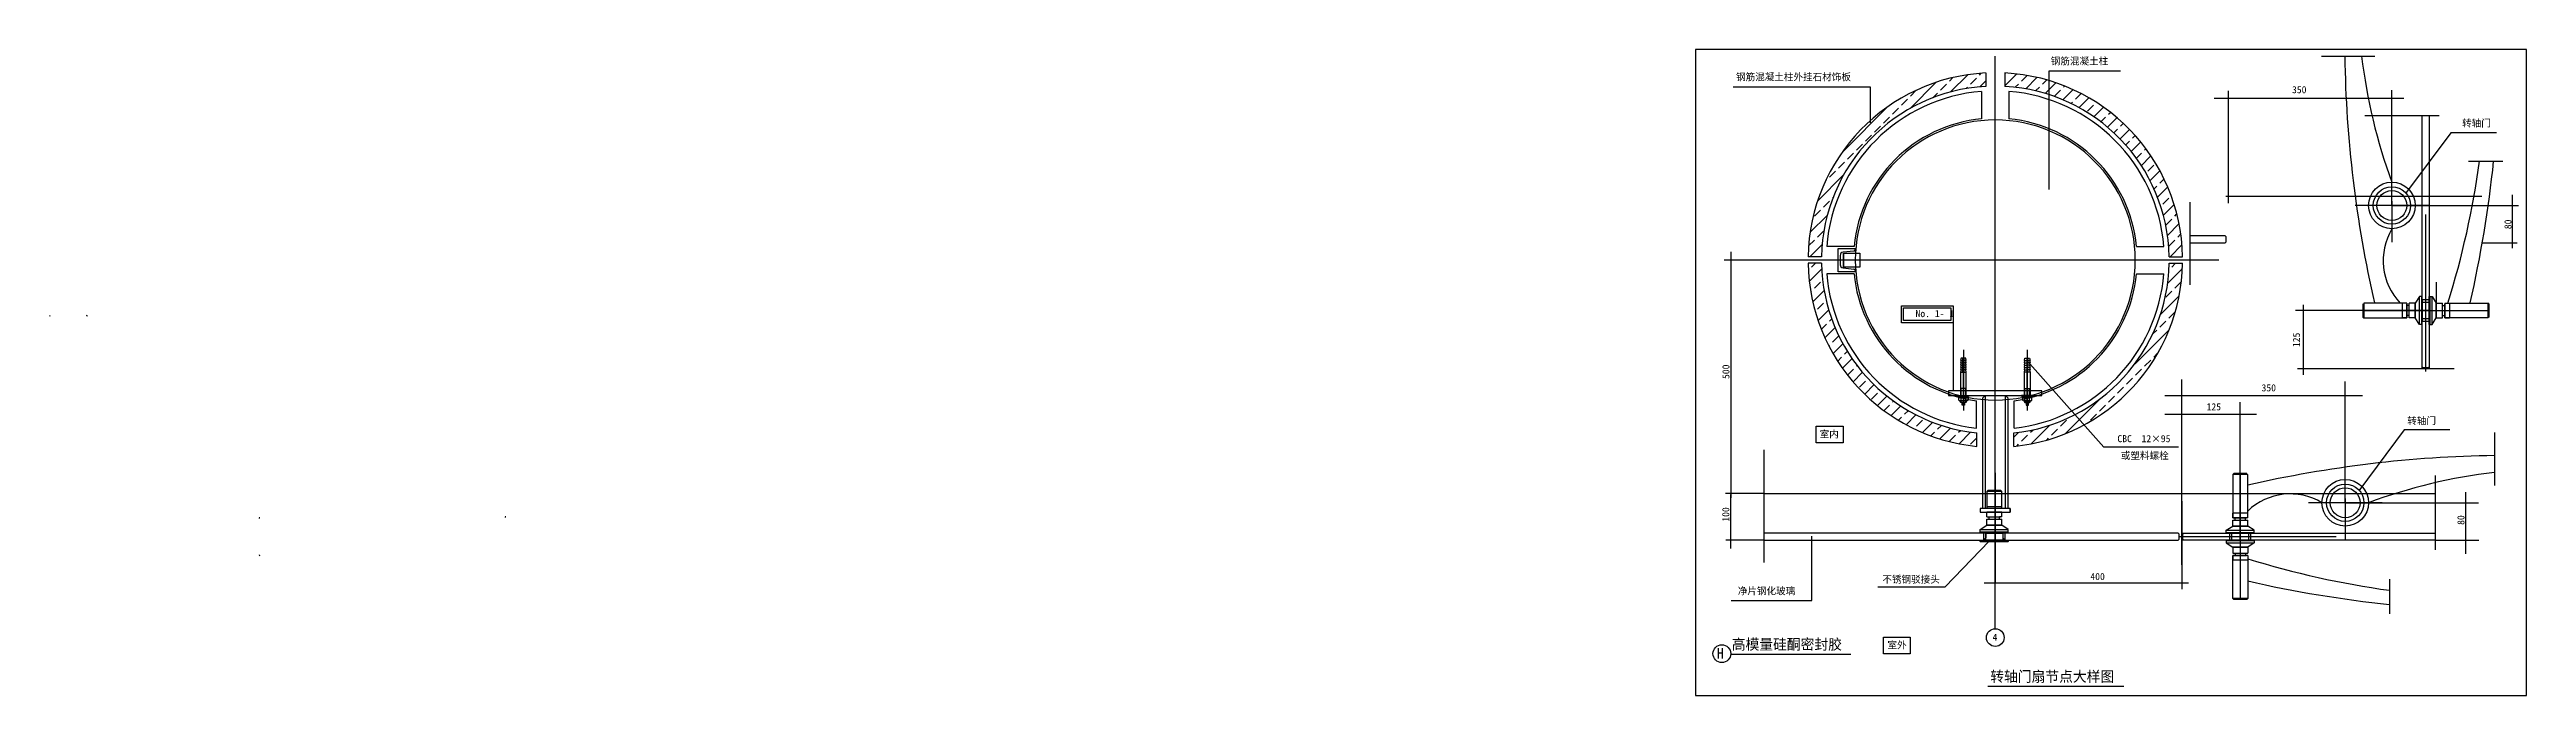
# Model space of a CAD drawing. Header units: metres. Extents: x -2566 to 2741, y 678 to 2061.
import ezdxf

# ---------------------------------------------------------------- set-up
doc = ezdxf.new("R2010")
doc.units = ezdxf.units.M
for name, color, linetype in [('AM_1', 7, 'Continuous'), ('CACHE', 3, 'Continuous'), ('MOYEN', 4, 'Continuous')]:
    doc.layers.add(name, color=color, linetype=linetype)

msp = doc.modelspace()

# ---------------------------------------------------------------- hatches: boundary and pattern name
h = msp.add_hatch()
h.set_pattern_fill('ANSI33', scale=5.73)
h.paths.add_polyline_path([(1201.99, 1617.36), (1230.65, 1617.36, -0.21), (1354.01, 1887.5), (1354.01, 1924.99, 0.22)])
h.paths.add_polyline_path([(1354.01, 1924.99), (1354.01, 1887.5, -0.11), (1497.79, 1967.86), (1497.79, 1997.64, 0.1)])
h.paths.add_polyline_path([(1497.79, 1997.64), (1497.79, 1967.86, -0.06), (1582.54, 1982.5), (1582.54, 2011.2, 0.05)])
h.paths.add_polyline_path([(1623.81, 2011.2), (1623.81, 1982.5, -0.39), (1975.69, 1617.36), (2004.35, 1617.36, 0.39)])
h.paths.add_polyline_path([(1975.69, 1603.61, -0.38), (1642.72, 1240.01), (1642.72, 1211.2, 0.38), (2004.35, 1603.61)])
h.paths.add_polyline_path([(1230.65, 1603.61), (1201.99, 1603.61, 0.38), (1563.62, 1211.2), (1563.62, 1240.01, -0.38)])

# ---------------------------------------------------------------- linework, layer by layer
for p, q in [((2741.32, 2061.43), (960.93, 2061.43)), ((960.93, 2061.43), (960.93, 677.6)), ((1603.17, 820.72), (1603.17, 2047.55)), ((2302.47, 2047.41), (2416.22, 2047.41)), ((2741.32, 677.6), (2741.32, 2061.43)), ((1573.94, 1971.8), (1573.94, 1913.1)), ((1582.54, 2011.2), (1582.54, 1982.5)), ((1623.81, 2011.2), (1623.81, 1982.5)), ((1632.4, 1971.8), (1632.4, 1913.1)), ((2103.18, 1732.03), (2103.18, 1973.19)), ((2453.16, 1728), (2453.16, 1974.39)), ((2071.98, 1957.38), (2478.48, 1957.38)), ((2395.03, 1920.23), (2554.08, 1920.23)), ((2518.12, 1381.5), (2518.12, 1920.23)), ((2518.13, 1379.5), (2518.13, 1920.23)), ((2533.12, 1920.23), (2533.12, 1381.5)), ((2533.13, 1920.23), (2533.13, 1379.5)), ((2616.97, 1822.51), (2690.57, 1822.51)), ((2019.91, 1734.72), (2019.91, 1557.58)), ((2097.21, 1747.4), (2646.01, 1747.4)), ((2531.82, 1727.38), (2374.03, 1727.38)), ((2453.16, 1736.24), (2452.93, 1648.48)), ((2453.55, 1727.38), (2723.99, 1727.38)), ((2525.62, 1371.5), (2525.62, 1708.05)), ((2711.7, 1636.19), (2711.7, 1750.39)), ((2095.51, 1662.41), (2019.91, 1662.41)), ((2019.91, 1647.41), (2095.51, 1647.41)), ((2097.51, 1660.41), (2095.51, 1662.41)), ((2095.51, 1647.41), (2097.51, 1649.41)), ((2097.51, 1649.41), (2097.51, 1660.41)), ((2646.63, 1647.41), (2721.72, 1647.41)), ((1602.55, 1610.49), (1022.45, 1610.49)), ((1036.69, 1628.32), (1036.69, 1101.34)), ((1230.65, 1617.36), (1201.99, 1617.36)), ((1230.65, 1603.61), (1201.99, 1603.61)), ((1300.55, 1639.72), (1241.86, 1639.72)), ((2082.36, 1610.49), (1253.55, 1610.49)), ((1266.17, 1610.49), (1266.17, 1635.49)), ((1266.17, 1635.49), (1303.17, 1635.49)), ((1266.17, 1585.49), (1266.17, 1610.49)), ((1270.67, 1620.53), (1270.67, 1610.49)), ((1270.67, 1610.49), (1270.67, 1600.45)), ((1300.02, 1629.8), (1276.97, 1627.49)), ((1276.97, 1593.48), (1300.02, 1591.18)), ((1278.14, 1625.49), (1278.14, 1595.49)), ((1303.17, 1635.49), (1303.17, 1633.28)), ((1905.79, 1639.72), (1964.48, 1639.72)), ((1975.69, 1617.36), (2004.35, 1617.36)), ((1975.69, 1603.61), (2004.35, 1603.61)), ((1300.55, 1581.25), (1241.86, 1581.25)), ((1303.17, 1585.49), (1266.17, 1585.49)), ((1303.17, 1587.69), (1303.17, 1585.49)), ((1905.79, 1581.25), (1964.48, 1581.25)), ((2548.07, 1563.34), (2548.07, 1489.73)), ((1406.53, 1507.77), (1508.1, 1507.77)), ((1406.53, 1480.77), (1406.53, 1507.77)), ((1508.1, 1507.77), (1508.1, 1480.77)), ((2534.5, 1502.4), (2246.42, 1502.4)), ((2263.29, 1364.2), (2263.29, 1514.32)), ((2390.81, 1516.4), (2390.81, 1488.4)), ((2390.81, 1502.4), (2660.43, 1502.4)), ((2390.81, 1488.4), (2392.81, 1486.4)), ((2392.81, 1518.4), (2392.81, 1486.4)), ((2485.12, 1518.4), (2392.81, 1518.4)), ((2392.81, 1486.4), (2485.12, 1486.4)), ((2485.12, 1518.29), (2475.12, 1518.29)), ((2475.12, 1518.29), (2475.12, 1486.29)), ((2485.12, 1486.29), (2475.12, 1486.29)), ((2485.12, 1518.4), (2485.12, 1486.4)), ((2485.12, 1518.29), (2485.12, 1515.79)), ((2485.12, 1486.29), (2485.12, 1515.79)), ((2490.12, 1513.29), (2486.62, 1513.29)), ((2490.12, 1491.29), (2486.62, 1491.29)), ((2503.12, 1518.29), (2490.12, 1518.29)), ((2490.12, 1486.29), (2490.12, 1518.29)), ((2503.12, 1486.29), (2490.12, 1486.29)), ((2512.12, 1532.29), (2503.12, 1518.29)), ((2503.12, 1486.29), (2503.12, 1518.29)), ((2503.12, 1518.29), (2503.12, 1486.29)), ((2512.12, 1472.29), (2503.12, 1486.29)), ((2512.12, 1472.29), (2512.12, 1532.29)), ((2525.62, 1479.29), (2525.62, 1525.29)), ((2533.12, 1472.29), (2533.12, 1532.29)), ((2533.4, 1532.29), (2539.12, 1532.29)), ((2534.12, 1472.29), (2534.12, 1532.29)), ((2539.12, 1532.29), (2548.12, 1518.29)), ((2539.12, 1472.29), (2539.12, 1532.29)), ((2539.12, 1472.29), (2548.12, 1486.29)), ((2548.12, 1518.29), (2561.12, 1518.29)), ((2548.12, 1518.29), (2548.12, 1486.29)), ((2548.12, 1486.29), (2548.12, 1518.29)), ((2548.12, 1486.29), (2561.12, 1486.29)), ((2561.12, 1486.29), (2561.12, 1518.29)), ((2561.12, 1513.29), (2564.62, 1513.29)), ((2561.12, 1491.29), (2564.62, 1491.29)), ((2566.12, 1518.4), (2658.43, 1518.4)), ((2566.12, 1518.4), (2566.12, 1486.4)), ((2566.12, 1518.29), (2566.12, 1515.79)), ((2566.12, 1518.29), (2576.12, 1518.29)), ((2566.12, 1486.29), (2566.12, 1515.79)), ((2658.43, 1486.4), (2566.12, 1486.4)), ((2566.12, 1486.29), (2576.12, 1486.29)), ((2576.12, 1518.29), (2576.12, 1486.29)), ((2660.43, 1516.4), (2658.43, 1518.4)), ((2658.43, 1518.4), (2658.43, 1486.4)), ((2660.43, 1488.4), (2658.43, 1486.4)), ((2660.43, 1516.4), (2660.43, 1488.4)), ((1508.1, 1480.77), (1406.53, 1480.77)), ((2518.12, 1472.29), (2512.12, 1472.29)), ((2533.12, 1472.29), (2539.12, 1472.29)), ((1529.8, 1399.99), (1528.8, 1394.99)), ((1528.8, 1394.99), (1533.8, 1394.99)), ((1528.8, 1394.99), (1529.8, 1394.99)), ((1529.8, 1394.99), (1528.8, 1389.99)), ((1528.8, 1389.99), (1533.8, 1389.99)), ((1528.8, 1389.99), (1529.8, 1389.99)), ((1529.8, 1389.99), (1528.8, 1384.99)), ((1528.8, 1384.99), (1533.8, 1384.99)), ((1528.8, 1384.99), (1529.8, 1384.99)), ((1529.8, 1384.99), (1528.8, 1379.99)), ((1528.8, 1379.99), (1533.8, 1379.99)), ((1528.8, 1379.99), (1529.8, 1379.99)), ((1529.8, 1379.99), (1528.8, 1374.99)), ((1533.8, 1399.99), (1529.8, 1399.99)), ((1533.8, 1369.99), (1533.8, 1399.99)), ((1534.8, 1418.37), (1534.8, 1287.95)), ((1534.8, 1298.49), (1534.8, 1390.49)), ((1539.8, 1399.99), (1535.8, 1399.99)), ((1535.8, 1399.99), (1535.8, 1369.99)), ((1540.8, 1394.99), (1535.8, 1394.99)), ((1540.8, 1389.99), (1535.8, 1389.99)), ((1540.8, 1384.99), (1535.8, 1384.99)), ((1540.8, 1379.99), (1535.8, 1379.99)), ((1540.8, 1394.99), (1539.8, 1399.99)), ((1540.8, 1389.99), (1539.8, 1394.99)), ((1539.8, 1394.99), (1540.8, 1394.99)), ((1540.8, 1384.99), (1539.8, 1389.99)), ((1539.8, 1389.99), (1540.8, 1389.99)), ((1540.8, 1379.99), (1539.8, 1384.99)), ((1539.8, 1384.99), (1540.8, 1384.99)), ((1540.8, 1374.99), (1539.8, 1379.99)), ((1539.8, 1379.99), (1540.8, 1379.99)), ((1665.54, 1394.99), (1666.54, 1399.99)), ((1665.54, 1394.99), (1670.54, 1394.99)), ((1665.54, 1389.99), (1666.54, 1394.99)), ((1666.54, 1394.99), (1665.54, 1394.99)), ((1665.54, 1389.99), (1670.54, 1389.99)), ((1665.54, 1384.99), (1666.54, 1389.99)), ((1666.54, 1389.99), (1665.54, 1389.99)), ((1665.54, 1384.99), (1670.54, 1384.99)), ((1665.54, 1379.99), (1666.54, 1384.99)), ((1666.54, 1384.99), (1665.54, 1384.99)), ((1665.54, 1379.99), (1670.54, 1379.99)), ((1665.54, 1374.99), (1666.54, 1379.99)), ((1666.54, 1379.99), (1665.54, 1379.99)), ((1666.54, 1399.99), (1670.54, 1399.99)), ((1670.54, 1399.99), (1670.54, 1369.99)), ((1671.54, 1418.37), (1671.54, 1287.95)), ((1671.54, 1298.49), (1671.54, 1390.49)), ((1672.54, 1369.99), (1672.54, 1399.99)), ((1672.54, 1399.99), (1676.54, 1399.99)), ((1677.54, 1394.99), (1672.54, 1394.99)), ((1677.54, 1389.99), (1672.54, 1389.99)), ((1677.54, 1384.99), (1672.54, 1384.99)), ((1677.54, 1379.99), (1672.54, 1379.99)), ((1676.54, 1399.99), (1677.54, 1394.99)), ((1677.54, 1394.99), (1676.54, 1394.99)), ((1676.54, 1394.99), (1677.54, 1389.99)), ((1677.54, 1389.99), (1676.54, 1389.99)), ((1676.54, 1389.99), (1677.54, 1384.99)), ((1677.54, 1384.99), (1676.54, 1384.99)), ((1676.54, 1384.99), (1677.54, 1379.99)), ((1677.54, 1379.99), (1676.54, 1379.99)), ((1676.54, 1379.99), (1677.54, 1374.99)), ((2520.12, 1379.5), (2518.12, 1381.5)), ((2533.12, 1381.5), (2531.12, 1379.5)), ((1503.17, 1330.49), (1503.17, 1320.49)), ((1703.17, 1330.49), (1503.17, 1330.49)), ((1528.8, 1374.99), (1533.8, 1374.99)), ((1528.8, 1374.99), (1529.8, 1374.99)), ((1529.8, 1374.99), (1528.8, 1369.99)), ((1528.8, 1369.99), (1540.8, 1369.99)), ((1528.8, 1369.99), (1528.8, 1320.49)), ((1540.8, 1334.94), (1528.8, 1334.94)), ((1529.8, 1320.49), (1529.8, 1334.94)), ((1535.8, 1369.99), (1533.8, 1369.99)), ((1540.8, 1374.99), (1535.8, 1374.99)), ((1540.8, 1369.99), (1539.8, 1374.99)), ((1539.8, 1374.99), (1540.8, 1374.99)), ((1539.8, 1320.49), (1539.8, 1334.94)), ((1540.8, 1320.49), (1540.8, 1369.99)), ((1665.54, 1374.99), (1670.54, 1374.99)), ((1665.54, 1369.99), (1666.54, 1374.99)), ((1666.54, 1374.99), (1665.54, 1374.99)), ((1677.54, 1369.99), (1665.54, 1369.99)), ((1665.54, 1320.49), (1665.54, 1369.99)), ((1665.54, 1334.94), (1677.54, 1334.94)), ((1666.54, 1320.49), (1666.54, 1334.94)), ((1670.54, 1369.99), (1672.54, 1369.99)), ((1677.54, 1374.99), (1672.54, 1374.99)), ((1677.54, 1374.99), (1676.54, 1374.99)), ((1676.54, 1374.99), (1677.54, 1369.99)), ((1676.54, 1320.49), (1676.54, 1334.94)), ((1677.54, 1369.99), (1677.54, 1320.49)), ((1703.17, 1320.49), (1703.17, 1330.49)), ((2003.18, 1095.11), (2003.18, 1354.2)), ((2586.49, 1377.4), (2250.62, 1377.4)), ((2353.16, 1091.08), (2353.16, 1350.36)), ((2533.13, 1379.5), (2518.13, 1379.5)), ((2531.12, 1379.5), (2520.12, 1379.5)), ((1503.17, 1320.49), (1703.17, 1320.49)), ((1522.3, 1318.49), (1522.3, 1320.49)), ((1522.3, 1320.49), (1547.3, 1320.49)), ((1547.3, 1318.49), (1522.3, 1318.49)), ((1524.78, 1309.99), (1524.78, 1315.99)), ((1524.78, 1315.99), (1544.81, 1315.99)), ((1525.6, 1318.49), (1544, 1318.49)), ((1525.6, 1315.99), (1525.6, 1318.49)), ((1544, 1315.99), (1525.6, 1315.99)), ((1542.31, 1308.99), (1527.29, 1308.99)), ((1528.8, 1305.99), (1528.8, 1308.99)), ((1528.8, 1305.99), (1540.8, 1305.99)), ((1529.8, 1304.99), (1528.8, 1305.99)), ((1529.79, 1309.99), (1529.79, 1315.9)), ((1529.8, 1304.99), (1529.8, 1308.99)), ((1539.8, 1304.99), (1529.8, 1304.99)), ((1532.3, 1299.39), (1532.3, 1304.99)), ((1537.3, 1299.39), (1532.3, 1299.39)), ((1535.63, 1315.99), (1533.96, 1318.49)), ((1534.8, 1304.2, -43.08), (1534.8, 1304.2, 17.96)), ((1537.3, 1304.99), (1537.3, 1299.39)), ((1539.8, 1309.99), (1539.8, 1315.9)), ((1539.8, 1304.99), (1539.8, 1308.99)), ((1540.8, 1305.99), (1539.8, 1304.99)), ((1540.8, 1308.99), (1540.8, 1305.99)), ((1544, 1318.49), (1544, 1315.99)), ((1544.81, 1315.99), (1544.81, 1309.99)), ((1547.3, 1320.49), (1547.3, 1318.49)), ((1562.83, 1250.24), (1562.83, 1309.15)), ((1576.67, 1315.49), (1581.67, 1320.49)), ((1576.67, 1078.48), (1576.67, 1315.49)), ((1581.67, 1320.49), (1624.67, 1320.49)), ((1581.67, 1320.49), (1581.67, 1078.48)), ((1624.67, 1078.48), (1624.67, 1320.49)), ((1624.67, 1320.49), (1629.67, 1315.49)), ((1629.67, 1315.49), (1629.67, 1078.48)), ((1643.51, 1250.24), (1643.51, 1309.15)), ((1684.04, 1320.49), (1659.04, 1320.49)), ((1659.04, 1320.49), (1659.04, 1318.49)), ((1659.04, 1318.49), (1684.04, 1318.49)), ((1681.56, 1315.99), (1661.53, 1315.99)), ((1661.53, 1315.99), (1661.53, 1309.99)), ((1680.74, 1318.49), (1662.34, 1318.49)), ((1662.34, 1318.49), (1662.34, 1315.99)), ((1662.34, 1315.99), (1680.74, 1315.99)), ((1665.54, 1308.99), (1665.54, 1305.99)), ((1677.54, 1305.99), (1665.54, 1305.99)), ((1665.54, 1305.99), (1666.54, 1304.99)), ((1666.53, 1309.99), (1666.53, 1315.9)), ((1666.54, 1304.99), (1666.54, 1308.99)), ((1666.54, 1304.99), (1676.54, 1304.99)), ((1669.04, 1304.99), (1669.04, 1299.39)), ((1669.04, 1299.39), (1674.04, 1299.39)), ((1670.71, 1315.99), (1672.38, 1318.49)), ((1671.54, 1304.2, -43.08), (1671.54, 1304.2, 17.96)), ((1674.04, 1299.39), (1674.04, 1304.99)), ((1676.54, 1304.99), (1676.54, 1308.99)), ((1676.54, 1304.99), (1677.54, 1305.99)), ((1676.55, 1309.99), (1676.55, 1315.9)), ((1677.54, 1305.99), (1677.54, 1308.99)), ((1680.74, 1315.99), (1680.74, 1318.49)), ((1681.56, 1309.99), (1681.56, 1315.99)), ((1684.04, 1318.49), (1684.04, 1320.49)), ((1966.49, 1280.31), (2162.63, 1280.31)), ((1966.57, 1320.46), (2390.1, 1320.46)), ((2003.18, 957.11), (2003.18, 1281.56)), ((2128.18, 1009.11), (2128.18, 1305.7)), ((1563.62, 1211.2), (1563.62, 1240.01)), ((1642.72, 1211.2), (1642.72, 1240.01)), ((2672.96, 1240.92), (2672.96, 1127.16)), ((1107.37, 1203.75), (1107.37, 962.79)), ((1603.17, 1154.85), (1603.17, 968.69)), ((2114.18, 1152.8), (2112.18, 1150.8)), ((2144.18, 1150.8), (2112.18, 1150.8)), ((2112.18, 1150.8), (2112.18, 1058.49)), ((2142.18, 1152.8), (2114.18, 1152.8)), ((2128.18, 1152.8), (2128.18, 883.18)), ((2144.18, 1058.48), (2144.18, 1150.8)), ((2546.01, 1148.58), (2546.01, 989.52)), ((1106.74, 1110.48), (1024.81, 1110.48)), ((1106.74, 1110.48), (1024.81, 1110.48)), ((1036.69, 992.63), (1036.69, 1107.98)), ((1107.37, 1110.48), (2546.01, 1110.48)), ((1603.17, 1109.85), (1603.17, 917.77)), ((2003.18, 1093.86), (2003.18, 905.03)), ((2112.07, 1058.49), (2112.07, 1068.49)), ((2144.07, 1068.49), (2112.07, 1068.49)), ((2144.07, 1058.49), (2144.07, 1068.49)), ((2431.82, 1090.45), (2274.03, 1090.45)), ((2353.16, 1099.31), (2352.93, 1011.56)), ((2353.55, 1090.45), (2638.84, 1090.45)), ((2611.7, 980.82), (2611.7, 1113.42)), ((1106.74, 1010.49), (1026.06, 1010.49)), ((1995.28, 1025.49), (1107.37, 1025.49)), ((1107.37, 1010.49), (1995.28, 1010.49)), ((1571.06, 1007.49), (1571.06, 1010.49)), ((1571.06, 1010.49), (1631.06, 1010.49)), ((1578.06, 1025.49), (1578.06, 1010.49)), ((1624.06, 1025.49), (1578.06, 1025.49)), ((1578.06, 1010.49), (1624.06, 1010.49)), ((1583.06, 1010.49), (1583.06, 1025.49)), ((1583.06, 1025.49), (1619.06, 1025.49)), ((1619.06, 1010.49), (1583.06, 1010.49)), ((1619.06, 1025.49), (1619.06, 1010.49)), ((1624.06, 1010.49), (1624.06, 1025.49)), ((1631.06, 1010.49), (1631.06, 1007.49)), ((1997.28, 1023.49), (1995.28, 1025.49)), ((1995.28, 1010.49), (1997.28, 1012.49)), ((1997.28, 1012.49), (1997.28, 1023.49)), ((1997.28, 1017.99), (2333.83, 1017.99)), ((2005.28, 1023.49), (2007.28, 1025.49)), ((2005.28, 1012.49), (2005.28, 1023.49)), ((2007.28, 1010.49), (2005.28, 1012.49)), ((2007.28, 1025.49), (2546.01, 1025.49)), ((2546.01, 1010.49), (2007.28, 1010.49)), ((2098.07, 1031.49), (2112.07, 1040.49)), ((2098.07, 1031.49), (2158.07, 1031.49)), ((2098.07, 1025.49), (2098.07, 1031.49)), ((2098.07, 1010.49), (2098.07, 1004.48)), ((2098.07, 1010.49), (2158.07, 1010.49)), ((2098.07, 1009.48), (2158.07, 1009.48)), ((2105.07, 1017.99), (2151.07, 1017.99)), ((2112.07, 1058.49), (2141.57, 1058.49)), ((2112.07, 1040.49), (2112.07, 1053.49)), ((2112.07, 1053.49), (2144.07, 1053.49)), ((2112.07, 1040.49), (2144.07, 1040.49)), ((2144.07, 1040.49), (2112.07, 1040.49)), ((2144.18, 1058.49), (2112.18, 1058.49)), ((2117.07, 1053.49), (2117.07, 1056.99)), ((2139.07, 1053.49), (2139.07, 1056.99)), ((2144.07, 1058.49), (2141.57, 1058.49)), ((2144.07, 1040.49), (2144.07, 1053.49)), ((2158.07, 1031.49), (2144.07, 1040.49)), ((2158.07, 1010.21), (2158.07, 1004.48)), ((2546.63, 1010.49), (2639.6, 1010.49)), ((1631.06, 1007.49), (1571.06, 1007.49)), ((1571.06, 1007.49), (1631.06, 1007.49)), ((1572.06, 1006.49), (1571.06, 1007.49)), ((1630.06, 1006.49), (1572.06, 1006.49)), ((1631.06, 1007.49), (1630.06, 1006.49)), ((2098.07, 1004.48), (2112.07, 995.48)), ((2098.07, 1004.48), (2158.07, 1004.48)), ((2144.07, 995.49), (2112.07, 995.49)), ((2112.07, 995.48), (2144.07, 995.48)), ((2112.07, 995.48), (2112.07, 982.48)), ((2112.07, 982.48), (2144.07, 982.48)), ((2112.07, 977.48), (2141.57, 977.49)), ((2112.07, 977.48), (2112.07, 967.49)), ((2144.07, 967.48), (2112.07, 967.49)), ((2112.18, 885.18), (2112.18, 977.49)), ((2144.18, 977.49), (2112.18, 977.49)), ((2117.07, 982.49), (2117.07, 978.98)), ((2139.07, 982.48), (2139.07, 978.99)), ((2144.07, 977.48), (2141.57, 977.49)), ((2158.07, 1004.48), (2144.07, 995.48)), ((2144.07, 995.48), (2144.07, 982.48)), ((2144.07, 977.48), (2144.07, 967.48)), ((2144.18, 977.49), (2144.18, 885.18)), ((1579.12, 919.02), (2017.5, 919.02)), ((2448.07, 926.42), (2448.07, 852.81)), ((2144.18, 885.18), (2112.18, 885.18)), ((2114.18, 883.17), (2112.18, 885.18)), ((2142.18, 883.18), (2114.18, 883.17)), ((2142.18, 883.17), (2144.18, 885.18)), ((1036.43, 766.07), (1293.37, 766.07)), ((1587.32, 697.16), (1878.28, 697.16)), ((960.93, 677.6), (2741.32, 677.6))]:
    msp.add_line(p, q)
for points in [[(1041.81, 1981.64), (1335.32, 1981.64), (1335.32, 1904.63)], [(1718.81, 1761.8), (1718.81, 2015.79), (1871.16, 2015.79)], [(2677.17, 1883.3), (2579.54, 1883.3), (2481.91, 1752.79)], [(2533.12, 1472.29), (2533.12, 1532.29), (2534.12, 1531.29), (2534.12, 1473.29), (2533.12, 1472.29)], [(1995.55, 1209.38), (1836.04, 1209.38), (1671.54, 1394.19)], [(1664.03, 1308.99), (1679.05, 1308.99)], [(2577.17, 1246.37), (2479.54, 1246.37), (2381.91, 1115.86)], [(1037.14, 881.31), (1210.22, 881.31), (1210.22, 1018.64)], [(2546.01, 1010.48), (2005.28, 1010.48), (2005.28, 1025.48), (2546.01, 1025.48)], [(2098.07, 1010.49), (2158.07, 1010.49), (2157.07, 1009.49), (2099.07, 1009.49), (2098.07, 1010.49)], [(1351.27, 910.21), (1495.85, 910.21), (1589.7, 1007.83)]]:
    msp.add_lwpolyline(points)
for points in [[(1278.14, 1625.49), (1313.17, 1625.49), (1313.17, 1595.49), (1278.14, 1595.49)], [(1402.03, 1512.27), (1512.6, 1512.27), (1512.6, 1476.27), (1402.03, 1476.27)], [(2518.12, 1479.29), (2533.12, 1479.29), (2533.12, 1525.29), (2518.12, 1525.29)], [(2533.12, 1484.29), (2518.12, 1484.29), (2518.12, 1520.29), (2533.12, 1520.29)], [(1219.51, 1254.67), (1276.9, 1254.67), (1276.9, 1218.49), (1219.51, 1218.49)], [(1635.27, 1078.48), (1571.07, 1078.48), (1571.07, 1070.48), (1635.27, 1070.48)], [(2105.07, 1025.49), (2105.07, 1010.49), (2151.07, 1010.49), (2151.07, 1025.49)], [(2110.07, 1010.49), (2110.07, 1025.49), (2146.07, 1025.49), (2146.07, 1010.49)], [(1363.48, 802.81), (1420.86, 802.81), (1420.86, 766.63), (1363.48, 766.63)]]:
    msp.add_lwpolyline(points, close=True)
for centre, radius in [((2452.93, 1727.38), 50), ((2452.93, 1727.38), 40), ((2452.93, 1727.38), 32), ((2352.93, 1090.45), 50), ((2352.93, 1090.45), 40), ((2352.93, 1090.45), 32), ((1603.17, 801.57), 19), ((1017.21, 767.13), 19)]:
    msp.add_circle(centre, radius)
for centre, radius, start, end in [((4884.85, 2083.09), 2533.03, 180.81, 192.88), ((3538.86, 2181.36), 1158.5, 186.65, 200.42), ((1603.17, 1610.49), 401.24, 92.95, 179.02), ((1603.17, 1610.49), 372.58, 93.17, 178.94), ((1603.17, 1610.49), 362.49, 94.63, 175.37), ((1603.17, 1610.49), 372.58, 1.06, 86.83), ((1603.17, 1610.49), 401.24, 0.98, 87.05), ((1603.17, 1610.49), 362.49, 4.63, 85.37), ((1603.17, 1610.49), 304.03, 95.52, 174.48), ((1603.17, 1610.49), 304.03, 5.52, 84.48), ((1603.17, 1610.49), 300, 90, 270), ((1603.17, 1610.49), 300, 270, 90), ((759.58, 2081.06), 1898.88, 342.76, 352.17), ((151.41, 2083.09), 2533.03, 347.12, 354.09), ((2565.57, 1609.32), 131.3, 148.9, 223.83), ((1603.17, 1610.49), 401.24, 180.98, 264.34), ((1603.17, 1610.49), 372.58, 181.06, 263.91), ((1277.67, 1620.53), 7, 95.71, 180), ((1277.67, 1600.45), 7, 180, 264.29), ((1299.67, 1633.28), 3.5, 275.71, 360), ((1603.17, 1610.49), 372.58, 276.09, 358.94), ((1603.17, 1610.49), 401.24, 275.66, 359.02), ((1603.17, 1610.49), 362.49, 184.63, 263.61), ((1299.67, 1587.69), 3.5, 0, 84.29), ((1603.17, 1610.49), 304.03, 185.52, 262.37), ((1603.17, 1610.49), 362.49, 276.39, 355.37), ((1603.17, 1610.49), 304.03, 277.63, 354.48), ((-2564.62, 1489.79), 1.5, 90, 180), ((-2486.62, 1489.79), 1.5, 0, 90), ((2486.62, 1514.79), 1.5, 180, 270), ((2564.62, 1514.79), 1.5, 270, 0), ((1527.29, 1312.62), 3.63, 226.46, 313.54), ((1534.8, 1322.02), 13.04, 247.41, 292.59), ((1542.31, 1312.62), 3.63, 226.46, 313.54), ((1664.03, 1312.62), 3.63, 226.46, 313.54), ((1671.54, 1322.02), 13.04, 247.41, 292.59), ((1679.05, 1312.62), 3.63, 226.46, 313.54), ((2708.87, -1341.25), 2533.03, 90.81, 102.88), ((2807.13, 4.75), 1158.5, 96.65, 110.42), ((2235.1, 978.03), 131.3, 58.9, 133.83), ((-2115.57, 1056.99), 1.5, 90, 180), ((2140.57, 1056.99), 1.5, 90, 180), ((-2115.57, 978.98), 1.5, 180, 270), ((2140.57, 978.99), 1.5, 180, 270), ((2706.84, 2784.02), 1898.88, 252.76, 262.17), ((2708.87, 3392.2), 2533.03, 257.12, 264.09)]:
    msp.add_arc(centre, radius, start, end)
at = {"layer": 'AM_1'}
msp.add_line((1512.6, 1512.27), (1512.6, 1330.49), dxfattribs=at)
at = {"layer": 'CACHE'}
for p, q in [((1578.06, 1010.49), (1583.06, 1015.49)), ((1583.06, 1025.49), (1583.06, 1015.49)), ((1619.06, 1025.49), (1619.06, 1015.49)), ((1624.06, 1010.49), (1619.06, 1015.49))]:
    msp.add_line(p, q, dxfattribs=at)
at = {"layer": 'MOYEN'}
for p, q in [((2517.84, 1532.29), (2512.12, 1532.29)), ((2517.12, 1472.29), (2517.12, 1532.29)), ((2518.12, 1472.29), (2518.12, 1532.29)), ((1587.17, 1116.59), (1585.17, 1114.59)), ((1617.17, 1114.59), (1585.17, 1114.59)), ((1585.17, 1114.59), (1585.17, 1078.49)), ((1615.17, 1116.59), (1587.17, 1116.59)), ((1617.17, 1114.59), (1615.17, 1116.59)), ((1617.17, 1078.48), (1617.17, 1114.59)), ((1571.07, 1078.48), (1571.07, 1070.48)), ((1621.28, 1078.48), (1573.87, 1078.48)), ((1585.06, 1060.49), (1585.06, 1070.49)), ((1617.06, 1070.49), (1585.06, 1070.49)), ((1617.17, 1081.59), (1585.17, 1081.59)), ((1617.06, 1060.49), (1617.06, 1070.49)), ((1635.27, 1078.48), (1635.27, 1070.48)), ((1571.06, 1033.49), (1585.06, 1042.49)), ((1571.06, 1033.49), (1631.06, 1033.49)), ((1571.06, 1025.49), (1571.06, 1033.49)), ((1571.06, 1028.49), (1631.06, 1028.49)), ((1571.06, 1027.48), (1631.06, 1027.48)), ((1585.06, 1060.49), (1614.56, 1060.48)), ((1585.06, 1042.49), (1585.06, 1055.49)), ((1585.06, 1055.49), (1617.06, 1055.49)), ((1585.06, 1042.49), (1617.06, 1042.49)), ((1617.06, 1042.49), (1585.06, 1042.49)), ((1590.06, 1055.48), (1590.06, 1058.99)), ((1612.06, 1055.49), (1612.06, 1058.98)), ((1617.06, 1060.49), (1614.56, 1060.48)), ((1617.06, 1042.49), (1617.06, 1055.49)), ((1631.06, 1033.49), (1617.06, 1042.49)), ((1631.06, 1025.49), (1631.06, 1033.49)), ((2098.07, 1026.49), (2158.07, 1026.49)), ((2098.07, 1025.49), (2158.07, 1025.49)), ((2158.07, 1025.77), (2158.07, 1031.49))]:
    msp.add_line(p, q, dxfattribs=at)
for centre in [(-1588.56, 1058.99), (1613.56, 1058.99)]:
    msp.add_arc(centre, 1.5, 90, 180, dxfattribs=at)

# ---------------------------------------------------------------- texts
for s, height, p in [('钢筋混凝土柱', 15.2, (1722.02, 2029.16)), ('钢筋混凝土柱外挂石材饰板', 15.2, (1047.59, 1995.2)), ('350', 15.2, (2238.93, 1967.86)), ('转轴门', 15.2, (2603.37, 1896.08)), ('No. 1- 1', 15.2, (1432.25, 1488.16, 3)), ('350', 15.2, (2173.64, 1329.12)), ('125', 15.2, (2055.83, 1288.44)), ('转轴门', 15.2, (2485.96, 1258.56)), ('室内', 15.2, (1226.71, 1229.98)), ('CBC  12×95', 15.2, (1864.79, 1220.2)), ('或塑料螺栓', 15.2, (1872.18, 1183.97)), ('净片钢化玻璃', 15.2, (1051.35, 894)), ('不锈钢驳接头', 15.2, (1361.2, 918.78)), ('400', 15.2, (1806.84, 924.8)), ('高模量硅酮密封胶', 22.7, (1038.5, 775.8)), ('4', 15.2, (1597.33, 794.77)), ('H', 22.7, (1006.29, 756.7)), ('室外', 15.2, (1372.12, 778.02)), ('转轴门扇节点大样图', 22.7, (1592.36, 706.99))]:
    msp.add_text(s, height=height).set_placement(p)
for s, p in [('80', (2709.2, 1676.58)), ('125', (2255.87, 1423.88)), ('500', (1033.49, 1355.58)), ('100', (1033.22, 1049.83)), ('80', (2608.44, 1043.03))]:
    msp.add_text(s, height=15.2, rotation=90).set_placement(p)

doc.saveas('drawing.dxf')
